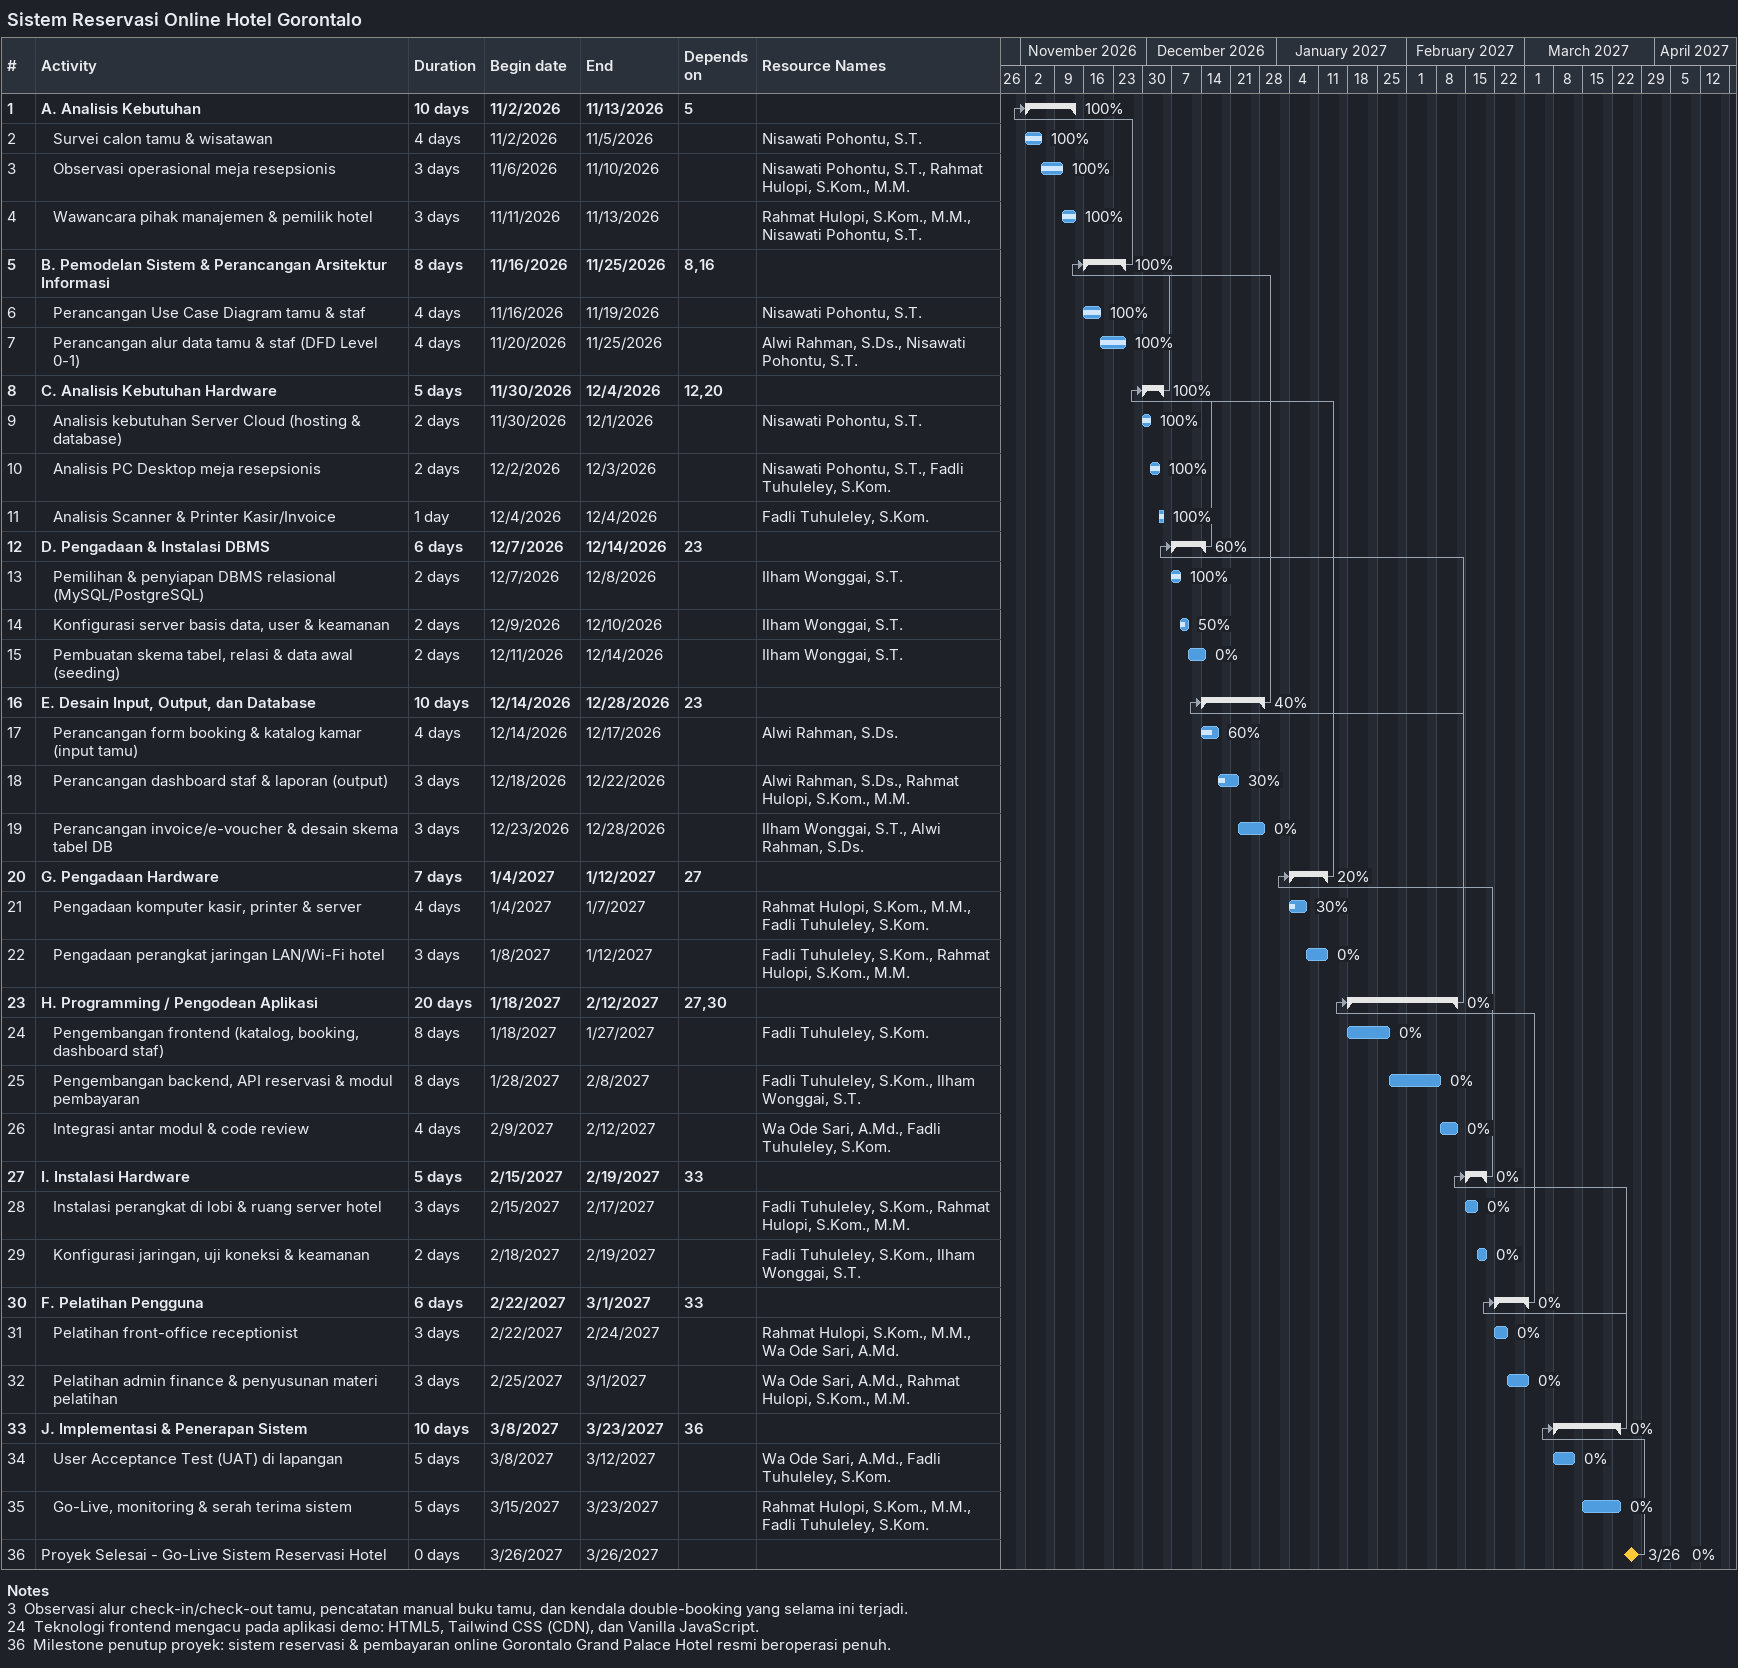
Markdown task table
Sistem Reservasi Online Hotel Gorontalo

| ID | Level | Task | Duration | Start | Finish | Predecessors | Resources | % complete |
|---|---|---|---|---|---|---|---|---|
| 1 | 1 | **A. Analisis Kebutuhan** | 10d | 2026-11-02 | 2026-11-13 | 5 |  | 100 |
| 2 | 2 | Survei calon tamu & wisatawan | 4d | 2026-11-02 | 2026-11-05 |  | Nisawati Pohontu, S.T. | 100 |
| 3 | 2 | Observasi operasional meja resepsionis | 3d | 2026-11-06 | 2026-11-10 |  | Nisawati Pohontu, S.T., Rahmat Hulopi, S.Kom., M.M. | 100 |
| 4 | 2 | Wawancara pihak manajemen & pemilik hotel | 3d | 2026-11-11 | 2026-11-13 |  | Rahmat Hulopi, S.Kom., M.M., Nisawati Pohontu, S.T. | 100 |
| 5 | 1 | **B. Pemodelan Sistem & Perancangan Arsitektur Informasi** | 8d | 2026-11-16 | 2026-11-25 | 8, 16 |  | 100 |
| 6 | 2 | Perancangan Use Case Diagram tamu & staf | 4d | 2026-11-16 | 2026-11-19 |  | Nisawati Pohontu, S.T. | 100 |
| 7 | 2 | Perancangan alur data tamu & staf (DFD Level 0-1) | 4d | 2026-11-20 | 2026-11-25 |  | Alwi Rahman, S.Ds., Nisawati Pohontu, S.T. | 100 |
| 8 | 1 | **C. Analisis Kebutuhan Hardware** | 5d | 2026-11-30 | 2026-12-04 | 12, 20 |  | 100 |
| 9 | 2 | Analisis kebutuhan Server Cloud (hosting & database) | 2d | 2026-11-30 | 2026-12-01 |  | Nisawati Pohontu, S.T. | 100 |
| 10 | 2 | Analisis PC Desktop meja resepsionis | 2d | 2026-12-02 | 2026-12-03 |  | Nisawati Pohontu, S.T., Fadli Tuhuleley, S.Kom. | 100 |
| 11 | 2 | Analisis Scanner & Printer Kasir/Invoice | 1d | 2026-12-04 | 2026-12-04 |  | Fadli Tuhuleley, S.Kom. | 100 |
| 12 | 1 | **D. Pengadaan & Instalasi DBMS** | 6d | 2026-12-07 | 2026-12-14 | 23 |  | 60 |
| 13 | 2 | Pemilihan & penyiapan DBMS relasional (MySQL/PostgreSQL) | 2d | 2026-12-07 | 2026-12-08 |  | Ilham Wonggai, S.T. | 100 |
| 14 | 2 | Konfigurasi server basis data, user & keamanan | 2d | 2026-12-09 | 2026-12-10 |  | Ilham Wonggai, S.T. | 50 |
| 15 | 2 | Pembuatan skema tabel, relasi & data awal (seeding) | 2d | 2026-12-11 | 2026-12-14 |  | Ilham Wonggai, S.T. | 0 |
| 16 | 1 | **E. Desain Input, Output, dan Database** | 10d | 2026-12-14 | 2026-12-28 | 23 |  | 40 |
| 17 | 2 | Perancangan form booking & katalog kamar (input tamu) | 4d | 2026-12-14 | 2026-12-17 |  | Alwi Rahman, S.Ds. | 60 |
| 18 | 2 | Perancangan dashboard staf & laporan (output) | 3d | 2026-12-18 | 2026-12-22 |  | Alwi Rahman, S.Ds., Rahmat Hulopi, S.Kom., M.M. | 30 |
| 19 | 2 | Perancangan invoice/e-voucher & desain skema tabel DB | 3d | 2026-12-23 | 2026-12-28 |  | Ilham Wonggai, S.T., Alwi Rahman, S.Ds. | 0 |
| 20 | 1 | **G. Pengadaan Hardware** | 7d | 2027-01-04 | 2027-01-12 | 27 |  | 20 |
| 21 | 2 | Pengadaan komputer kasir, printer & server | 4d | 2027-01-04 | 2027-01-07 |  | Rahmat Hulopi, S.Kom., M.M., Fadli Tuhuleley, S.Kom. | 30 |
| 22 | 2 | Pengadaan perangkat jaringan LAN/Wi-Fi hotel | 3d | 2027-01-08 | 2027-01-12 |  | Fadli Tuhuleley, S.Kom., Rahmat Hulopi, S.Kom., M.M. | 0 |
| 23 | 1 | **H. Programming / Pengodean Aplikasi** | 20d | 2027-01-18 | 2027-02-12 | 27, 30 |  | 0 |
| 24 | 2 | Pengembangan frontend (katalog, booking, dashboard staf) | 8d | 2027-01-18 | 2027-01-27 |  | Fadli Tuhuleley, S.Kom. | 0 |
| 25 | 2 | Pengembangan backend, API reservasi & modul pembayaran | 8d | 2027-01-28 | 2027-02-08 |  | Fadli Tuhuleley, S.Kom., Ilham Wonggai, S.T. | 0 |
| 26 | 2 | Integrasi antar modul & code review | 4d | 2027-02-09 | 2027-02-12 |  | Wa Ode Sari, A.Md., Fadli Tuhuleley, S.Kom. | 0 |
| 27 | 1 | **I. Instalasi Hardware** | 5d | 2027-02-15 | 2027-02-19 | 33 |  | 0 |
| 28 | 2 | Instalasi perangkat di lobi & ruang server hotel | 3d | 2027-02-15 | 2027-02-17 |  | Fadli Tuhuleley, S.Kom., Rahmat Hulopi, S.Kom., M.M. | 0 |
| 29 | 2 | Konfigurasi jaringan, uji koneksi & keamanan | 2d | 2027-02-18 | 2027-02-19 |  | Fadli Tuhuleley, S.Kom., Ilham Wonggai, S.T. | 0 |
| 30 | 1 | **F. Pelatihan Pengguna** | 6d | 2027-02-22 | 2027-03-01 | 33 |  | 0 |
| 31 | 2 | Pelatihan front-office receptionist | 3d | 2027-02-22 | 2027-02-24 |  | Rahmat Hulopi, S.Kom., M.M., Wa Ode Sari, A.Md. | 0 |
| 32 | 2 | Pelatihan admin finance & penyusunan materi pelatihan | 3d | 2027-02-25 | 2027-03-01 |  | Wa Ode Sari, A.Md., Rahmat Hulopi, S.Kom., M.M. | 0 |
| 33 | 1 | **J. Implementasi & Penerapan Sistem** | 10d | 2027-03-08 | 2027-03-23 | 36 |  | 0 |
| 34 | 2 | User Acceptance Test (UAT) di lapangan | 5d | 2027-03-08 | 2027-03-12 |  | Wa Ode Sari, A.Md., Fadli Tuhuleley, S.Kom. | 0 |
| 35 | 2 | Go-Live, monitoring & serah terima sistem | 5d | 2027-03-15 | 2027-03-23 |  | Rahmat Hulopi, S.Kom., M.M., Fadli Tuhuleley, S.Kom. | 0 |
| 36 | 1 | Proyek Selesai - Go-Live Sistem Reservasi Hotel | 0d | 2027-03-26 | 2027-03-26 |  |  | 0 |

Notes
- 3: Observasi alur check-in/check-out tamu, pencatatan manual buku tamu, dan kendala double-booking yang selama ini terjadi.
- 24: Teknologi frontend mengacu pada aplikasi demo: HTML5, Tailwind CSS (CDN), dan Vanilla JavaScript.
- 36: Milestone penutup proyek: sistem reservasi & pembayaran online Gorontalo Grand Palace Hotel resmi beroperasi penuh.
